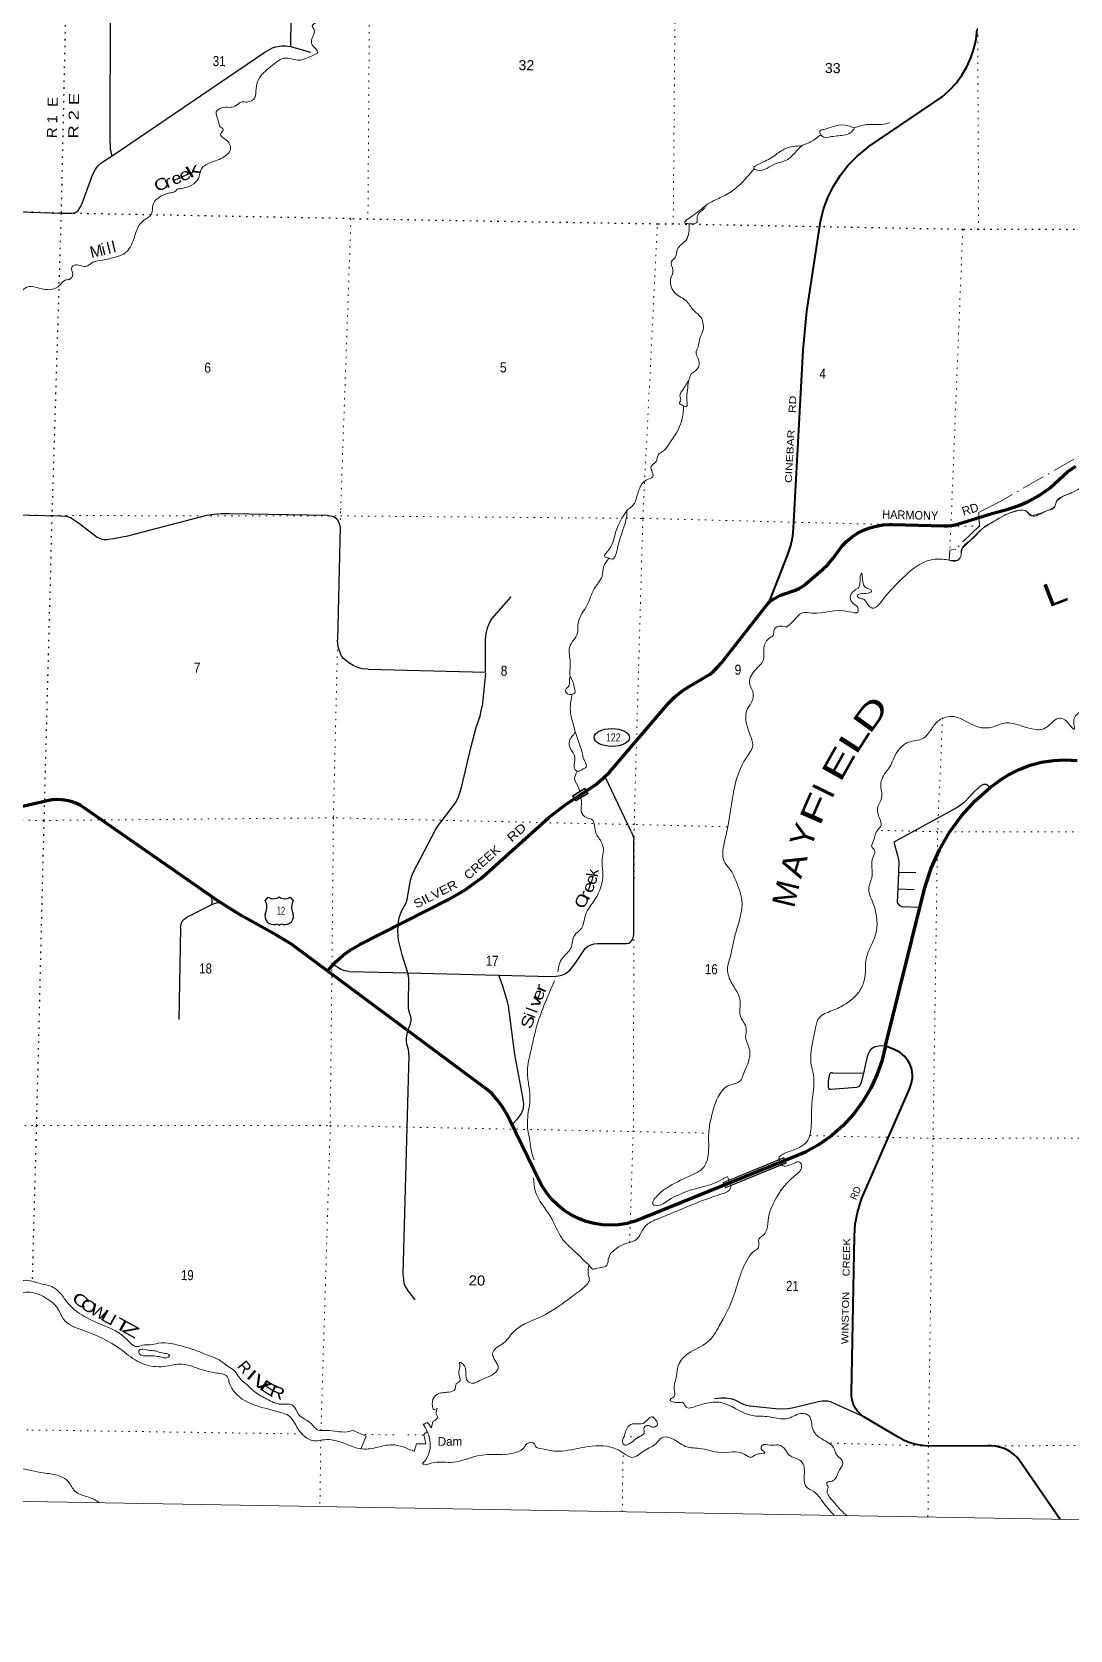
# Model space of a CAD drawing. Header units: feet. Extents: x -518066 to -250644, y -364975 to -177792.
# Drawn here: x -407794 to -389746, y -364975 to -337203 of the extents above; entities that cross this region are included whole.
import ezdxf
from ezdxf.enums import TextEntityAlignment as Align

# ---------------------------------------------------------------- set-up
doc = ezdxf.new("R2010")
doc.units = ezdxf.units.FT
doc.header["$LTSCALE"] = 80
doc.linetypes.add('DOT_DASHED', pattern=[7.7, 5, -1.2, 0.3, -1.2])
doc.linetypes.add('DOTTED', pattern=[1.5, 0.3, -1.2])
for name, color, linetype, lineweight in [('16', 7, 'Continuous', 25), ('17', 7, 'Continuous', 25), ('20', 7, 'Continuous', 70), ('23', 7, 'Continuous', 70), ('26', 7, 'Continuous', 40), ('29', 7, 'Continuous', 25), ('39', 7, 'Continuous', 13), ('4', 7, 'Continuous', 25), ('41', 7, 'Continuous', 13), ('42', 7, 'Continuous', 13), ('44', 7, 'DOT_DASHED', 13), ('57', 7, 'Continuous', 13), ('59', 7, 'Continuous', 13), ('6', 7, 'DOTTED', 25), ('7', 7, 'DOTTED', 13)]:
    doc.layers.add(name, color=color, linetype=linetype, lineweight=lineweight)
doc.layers.add('27', color=7, linetype='Continuous')

msp = doc.modelspace()

# ---------------------------------------------------------------- linework, layer by layer
at = {"layer": '16'}
for p, q in [((-403737.92, -352299.8), (-403686.61, -352241.04)), ((-403494.85, -352235.07), (-403495.13, -352235.27)), ((-403302.76, -352240.95), (-403251.37, -352299.8))]:
    msp.add_line(p, q, dxfattribs=at)
for centre, radius, start, end in [((-403930.9, -352410.43), 222.05, 332.97043, 29.75871), ((-403595.53, -352083.38), 182.07, 239.97227, 303.45418), ((-403393.75, -352083.88), 181.52, 236.33975, 300.08743), ((-403393.76, -352083.38), 182.07, 236.54582, 236.59441), ((-403058.4, -352410.43), 222.05, 150.24129, 207.02957), ((-403591.71, -352565.33), 151.42, 159.09177, 283.81923), ((-403397.59, -352565.33), 151.42, 256.18077, 20.90823)]:
    msp.add_arc(centre, radius, start, end, dxfattribs=at)
for centre, major_axis, start_param, end_param in [((-403536.37, -352764.15), (-19.56, 51.67), 4.95877769, 6.28318531), ((-403452.92, -352764.15), (19.56, 51.67), 0, 1.32637542)]:
    msp.add_ellipse(centre, major_axis=major_axis, ratio=0.929097, start_param=start_param, end_param=end_param, dxfattribs=at)
at = {"layer": '17'}
msp.add_ellipse((-397712.75, -349463.78), major_axis=(-309.24, 1), ratio=0.500121, dxfattribs=at)
at = {"layer": '20'}
for points in [[(-392953.58, -354823.72), (-392271.73, -352068.81), (-392161.65, -351734.9), (-392017.27, -351414.32), (-391840.17, -351110.59), (-391632.29, -350827.04), (-391395.91, -350566.77), (-391133.62, -350332.64), (-390938.78, -350187.51), (-390816.04, -350111.4), (-390631.84, -350018.74), (-390438.97, -349945.85), (-390239.53, -349893.52), (-390035.71, -349862.32), (-389829.75, -349852.6), (-389623.9, -349864.46)], [(-402652.48, -353523.52), (-403209.52, -353110.39), (-403283.74, -353057.64), (-403540.81, -352900.13), (-404154.87, -352558.01), (-404544.82, -352313.36), (-406885.48, -350686.49), (-406956.81, -350642.14), (-407032.38, -350605.49), (-407111.37, -350576.94), (-407192.92, -350556.8), (-407276.12, -350545.3), (-407360.06, -350542.56), (-407443.84, -350548.61), (-407526.52, -350563.38), (-407552.21, -350569.82), (-408363.69, -350755.68), (-409466.89, -351008.36), (-409682.94, -351062.15), (-409705.11, -351067.17), (-409834.14, -351088.16), (-409964.66, -351095.56), (-410312.67, -351096.74)], [(-392953.58, -354823.72), (-393019.74, -355091.01), (-393096.7, -355314.98), (-393208.69, -355559.52), (-393345.62, -355791.01), (-393505.99, -356006.91), (-393688.06, -356204.87), (-393889.82, -356382.72), (-394109.07, -356538.5), (-394343.4, -356670.51), (-394698.82, -356814.51), (-397175.54, -357817.94), (-397309.15, -357870.02), (-397447.47, -357907.85), (-397588.99, -357931.02), (-397732.15, -357939.26), (-397875.4, -357932.5), (-398017.15, -357910.8), (-398155.85, -357874.4), (-398289.99, -357823.7), (-398418.1, -357759.26), (-398538.77, -357681.78), (-398650.68, -357592.12), (-398752.6, -357491.24), (-398843.42, -357380.27), (-398922.14, -357260.4), (-398961.56, -357188.03), (-399485.01, -356113.58), (-399543.59, -355999.41), (-399617.17, -355874.95), (-399703.36, -355758.87), (-399801.2, -355652.44), (-399894.96, -355568.62), (-402652.48, -353523.52)]]:
    msp.add_lwpolyline(points, dxfattribs=at)
at = {"layer": '23'}
for points in [[(-394973.04, -347104.46), (-394950.02, -347089.53), (-394884.05, -347046.73), (-394789.52, -346998.62), (-394690.48, -346960.66), (-394649.41, -346948.29), (-394622.25, -346940.89), (-394537.52, -346911.4), (-394456.32, -346873.22), (-394379.57, -346826.76), (-394308.09, -346772.53), (-394046.99, -346542.77), (-393951.29, -346451.24), (-393865.69, -346350.21), (-393847.48, -346325.68), (-393707.67, -346133.85), (-393626.23, -346051.53), (-393536.62, -345978.17), (-393439.84, -345914.58), (-393336.95, -345861.45), (-393229.06, -345819.38), (-393117.37, -345788.81), (-393003.09, -345770.08), (-392887.48, -345763.4), (-392829.97, -345764.59), (-391940.94, -345787.59), (-391872.47, -345787.44), (-391804.38, -345780.14), (-391737.43, -345765.77), (-391700.52, -345754.62), (-391103.95, -345569.3), (-390845.28, -345499.18), (-390649.84, -345439.03), (-390461.76, -345358.79), (-390283.1, -345259.33), (-390115.81, -345141.74), (-390086.51, -345118.3), (-389790.8, -344848.2), (-389645.06, -344746.09)], [(-402652.48, -353523.52), (-402633.05, -353498.99), (-402629.9, -353495.01), (-402513.07, -353365.33), (-402383.32, -353248.57), (-402242.08, -353146.02), (-402090.89, -353058.79), (-400551.72, -352281.22), (-400262.56, -352113.04), (-399992.57, -351915.55), (-399901.13, -351838.13), (-398805.12, -350856.48), (-398508.72, -350620.63), (-398151.86, -350391.32), (-398144.98, -350387.02), (-397997.68, -350287.29), (-397861.61, -350172.71), (-397755.61, -350064.25), (-396720.25, -348860.95), (-396622.09, -348760.93), (-396514.01, -348671.72), (-396397.2, -348594.3), (-396367.91, -348577.52), (-396071.99, -348403.8), (-396004.53, -348361), (-395941.91, -348311.38), (-395884.82, -348255.49), (-395874.58, -348244.13), (-395803.74, -348164.54), (-394994.59, -347130.79), (-394973.04, -347104.46)]]:
    msp.add_lwpolyline(points, dxfattribs=at)
at = {"layer": '26'}
for points in [[(-394973.04, -347104.46), (-394965.14, -347080.79), (-394649.9, -346283.46), (-394599.95, -346126.91), (-394566.63, -345965.99), (-394551.65, -345826.72), (-394385.74, -342731.9), (-394319.32, -342056.56), (-394086.6, -340495.77), (-394032.77, -340283.55), (-393957.05, -340078.12), (-393860.27, -339881.73), (-393743.49, -339696.53), (-393608, -339524.55), (-393455.27, -339367.68), (-393286.98, -339227.63), (-393242.81, -339195.52), (-391970.25, -338327.47), (-391843.1, -338215.49), (-391728.36, -338090.83), (-391627.27, -337954.87), (-391540.95, -337809.08), (-391470.35, -337655.07), (-391416.22, -337494.52), (-391379.18, -337329.19), (-391359.62, -337160.89)], [(-389919.74, -363054.16), (-390634.1, -362010.41), (-390671.52, -361969.68), (-390723.81, -361922.47), (-390780.76, -361880.99), (-390841.73, -361845.69), (-390906.05, -361816.95), (-390973.03, -361795.09), (-391041.92, -361780.36), (-391111.98, -361772.91), (-391182.43, -361772.82), (-392209.17, -361778.61), (-392317.91, -361770.53), (-392425.21, -361751.13), (-392529.89, -361720.62), (-392630.81, -361679.34), (-392722.79, -361630.19), (-393331.38, -361269.31), (-393371.11, -361240.66), (-393407.63, -361208.01), (-393440.54, -361171.72), (-393469.47, -361132.19), (-393494.11, -361089.86), (-393514.2, -361045.18), (-393529.5, -360998.64), (-393539.85, -360950.76), (-393545.15, -360902.06), (-393545.43, -360855.46), (-393494.77, -358123.9), (-393479.32, -357920.37), (-393442.69, -357719.58), (-393385.26, -357523.72), (-393366.37, -357472.23), (-392528, -355545.6), (-392523.76, -355535.71), (-392506.46, -355487.12), (-392494.33, -355436.99), (-392487.5, -355385.86), (-392486.06, -355334.3), (-392490.02, -355282.87), (-392499.33, -355232.14), (-392513.89, -355182.66), (-392533.54, -355134.97), (-392558.08, -355089.6), (-392587.22, -355047.04), (-392620.64, -355007.76), (-392658, -354972.19), (-392698.86, -354940.71), (-392742.79, -354913.68), (-392789.31, -354891.4), (-392929.21, -354833.76), (-392953.58, -354823.72)]]:
    msp.add_lwpolyline(points, dxfattribs=at)
at = {"layer": '29'}
for p, q in [((-406401.15, -339355.78), (-403742.13, -337551.3)), ((-403296.98, -337454.92), (-402952.04, -337553.84)), ((-410111.14, -345558.29), (-407297.31, -345609.17)), ((-404356.89, -345572.82), (-402661.5, -345602.34)), ((-402437.49, -345801.38), (-402484.46, -347773.48)), ((-401946.47, -348276), (-399906.46, -348327.13)), ((-399906.95, -348346.2), (-399966.98, -348917.08)), ((-397375.29, -351097.86), (-397830.16, -350149)), ((-397330.78, -352894.19), (-397329.71, -351243.13)), ((-392725.83, -351801.53), (-392738.19, -352094.72)), ((-392725.83, -351801.53), (-392427.74, -351808.59)), ((-392738.19, -352094.72), (-392456.38, -352103.62)), ((-405213.28, -352777.19), (-405242.59, -354362)), ((-402284.98, -353528.86), (-401259.97, -353554.29)), ((-401239.86, -354980.01), (-401344.08, -358782.53)), ((-393876.76, -355290.01), (-393330.12, -355299.56))]:
    msp.add_line(p, q, dxfattribs=at)
for points in [[(-403281.74, -335975.58), (-403296.98, -337454.92)], [(-406401.15, -339355.78), (-406426.04, -339247.65), (-406433.49, -339031.5), (-406426.04, -336840.18)], [(-403742.13, -337551.3), (-403654.29, -337499.8), (-403613.31, -337479.31), (-403559.29, -337462.54), (-403516.45, -337453.22), (-403451.25, -337445.77), (-403387.92, -337443.9), (-403346.94, -337447.63), (-403296.98, -337454.92)], [(-407104.56, -340352.79), (-407029.58, -340339.58), (-406988.6, -340306.04), (-406932.72, -340212.87), (-406735.27, -339676.22), (-406686.83, -339586.78), (-406645.85, -339534.6), (-406597.42, -339482.43), (-406545.27, -339448.89), (-406401.15, -339355.78)], [(-410154.42, -340256.58), (-407287.16, -340352.54), (-407104.56, -340352.79)], [(-407297.31, -345609.17), (-407202.34, -345619.39), (-407161.36, -345626.84), (-407123.18, -345640.82), (-406985.33, -345733.99), (-406657.49, -345979.96), (-406628.61, -345995.8), (-406587.63, -346012.57), (-406539.19, -346021.88), (-406493.56, -346020.96), (-406348.26, -346002.32), (-406128.46, -345957.6), (-404753.73, -345599.83), (-404624.25, -345580.26), (-404500.39, -345570.01), (-404356.89, -345572.82)], [(-402661.5, -345602.34), (-402596.62, -345610.98), (-402553.77, -345622.16), (-402505.34, -345651.98), (-402473.67, -345694.84), (-402453.18, -345745.15), (-402437.49, -345801.38)], [(-399906.46, -348327.13), (-399909.54, -347760.43), (-399898.36, -347656.08), (-399872.28, -347555.45), (-399835.02, -347458.56), (-399797.77, -347402.65), (-399462.47, -347018.79)], [(-401946.47, -348276), (-402049.89, -348269.15), (-402134.65, -348245.85), (-402208.22, -348213.25), (-402283.67, -348163.86), (-402372.15, -348097.71), (-402405.68, -348058.58), (-402425.24, -348022.24), (-402466.22, -347906.71), (-402476.47, -347849.88), (-402484.46, -347773.48)], [(-401425.84, -352713.41), (-401422.11, -352666.84), (-401407.21, -352599.76), (-401366.23, -352482.34), (-401288.92, -352337.95), (-401269.37, -352281.09), (-401209.76, -351945.68), (-401186.47, -351868.36), (-401165.05, -351811.51), (-400777.59, -351066.14), (-400731.01, -350993.48), (-400636.02, -350879.8), (-400419.93, -350581.65), (-400380.81, -350497.81), (-400323.07, -350335.68), (-400159.14, -349620.13), (-400069.73, -349292.17), (-400002.67, -349090.92), (-399981.24, -349002.41), (-399966.98, -348917.08)], [(-391136.3, -350333.63), (-391185.71, -350293.54), (-391205.27, -350281.43), (-391225.76, -350279.56), (-391249.98, -350281.43), (-391274.19, -350290.74), (-391305.86, -350309.38), (-391342.18, -350341.98), (-391405.52, -350401.61), (-391584.34, -350591.68), (-391631.85, -350629.88), (-391707.29, -350681.12), (-392807.32, -351283.67), (-392742.99, -351512.2), (-392724.36, -351620.28), (-392725.83, -351801.53), (-392428.19, -351810.35)], [(-397375.29, -351097.86), (-397346.84, -351166.54), (-397337.53, -351201.94), (-397329.71, -351243.13)], [(-392738.19, -352094.72), (-392749.52, -352323.72), (-392740.21, -352349.81), (-392719.72, -352374.04), (-392693.64, -352388.94), (-392667.56, -352398.26), (-392365.79, -352411.3), (-392365.79, -352411.3)], [(-405213.28, -352777.19), (-405201.69, -352708.97), (-405179.33, -352658.66), (-405145.8, -352621.39), (-405099.24, -352584.12), (-404665.21, -352367.97)], [(-404665.21, -352367.97), (-404658.22, -352318.12), (-404657.76, -352293.43), (-404663.81, -352262.22), (-404674.53, -352224.49)], [(-404665.21, -352367.97), (-404619.1, -352347.93), (-404600.48, -352342.34), (-404586.98, -352338.15), (-404516.19, -352328.84)], [(-401259.97, -353554.29), (-401357.85, -353239.85), (-401423.05, -352988.29), (-401428.63, -352915.61), (-401430.5, -352837.35), (-401425.84, -352713.41)], [(-398764.78, -353616.19), (-398685.23, -353614.11), (-398640.53, -353606.65), (-398579.05, -353591.75), (-398528.76, -353571.25), (-398480.33, -353543.3), (-398437.48, -353504.17), (-398349.93, -353394.23), (-398172.97, -353129.62), (-398135.71, -353097.95), (-398079.83, -353069.99), (-398016.5, -353049.5), (-397960.61, -353042.04), (-397873.06, -353042.04), (-397455.8, -353045.77), (-397416.68, -353036.45), (-397392.47, -353021.55), (-397368.25, -352999.19), (-397349.62, -352965.64), (-397330.78, -352894.19)], [(-402284.98, -353528.86), (-402354.45, -353521.23), (-402391.7, -353510.05), (-402419.64, -353497), (-402550.04, -353413.15)], [(-401256.78, -354555.87), (-401214.42, -354441.77), (-401200.45, -354381.2), (-401198.59, -354351.39), (-401206.97, -354318.78), (-401244.22, -354206.97), (-401247.02, -354163.18), (-401247.95, -354083.99), (-401241.43, -353658.19), (-401247.95, -353610.68), (-401259.97, -353554.29)], [(-401259.97, -353554.29), (-399675.19, -353593.6), (-398764.78, -353616.19)], [(-399447.59, -356187.47), (-399344.66, -356083.12), (-399294.37, -356017.9), (-399273.87, -355967.59), (-399249.66, -355906.1), (-399244.07, -355829.7), (-399258.97, -355714.17), (-399396.82, -354972.53), (-399506.73, -354126.54), (-399523.49, -354059.47), (-399604.53, -353782.75), (-399675.19, -353593.6)], [(-401239.86, -354980.01), (-401242.37, -354937.44), (-401247.96, -354894.58), (-401275.9, -354795.82), (-401279.63, -354745.51), (-401279.63, -354687.74), (-401268.45, -354611.34), (-401256.78, -354555.87)], [(-393330.12, -355299.56), (-393302.77, -355165.4), (-393269.24, -355008.87), (-393246.88, -354945.52), (-393218.94, -354900.8), (-393187.27, -354863.53), (-393155.61, -354843.03), (-393122.08, -354833.71), (-393071.78, -354822.53), (-393002.86, -354818.81), (-392953.58, -354823.72)], [(-393876.76, -355290.01), (-393896.99, -355293.97), (-393915.62, -355301.43), (-393926.8, -355314.47), (-393934.25, -355338.7), (-393947.29, -355396.46), (-393952.88, -355439.32), (-393952.88, -355538.08), (-393951.01, -355552.99), (-393937.98, -355567.89), (-393928.66, -355573.48), (-393904.45, -355573.48), (-393451.79, -355538.08), (-393421.98, -355528.76), (-393403.36, -355511.99), (-393379.14, -355469.13), (-393330.12, -355299.56)], [(-401344.08, -358782.53), (-401337.05, -358877.26), (-401325.87, -358948.07), (-401303.52, -359007.7), (-401255.08, -359085.97), (-401135.86, -359238.77)], [(-393331.38, -361269.31), (-393908.22, -361010.9), (-393955.73, -360998.79), (-394012.54, -360995.99), (-394058.18, -360996.92), (-394120.58, -361007.17), (-394578.83, -361118.98), (-394652.41, -361131.09), (-394720.4, -361133.89), (-394865.7, -361130.16), (-395312.77, -361085.44), (-395372.37, -361072.39), (-395431.98, -361048.17), (-395554.93, -360988.54), (-395583.8, -360974.56), (-395621.05, -360965.25), (-395730.03, -360947.55), (-395819.44, -360943.82), (-395927.49, -360955)]]:
    msp.add_lwpolyline(points, dxfattribs=at)
msp.add_arc((-401746.39, -348629.8), 1802.45, 343.39007, 350.82896, dxfattribs=at)
at = {"layer": '39'}
for points in [[(-400769.95, -361203.1), (-400750.05, -361123.01), (-400813.48, -361146.33)], [(-400904.47, -361386.64), (-400845.06, -361459.67), (-400825.79, -361351.3)]]:
    msp.add_lwpolyline(points, dxfattribs=at)
for points in [[(-394239.92, -333317.52), (-394400.15, -333466.59), (-394551.8, -333565.48), (-394708.64, -333589.92), (-394835.64, -333638.81), (-394987.53, -333578.85), (-395059.34, -333537.86), (-395393.56, -333628.74), (-395614.54, -333825.41), (-395676.4, -333973.54), (-395731.37, -334043.32), (-395868.19, -334072), (-396020.12, -334197.03), (-396160.01, -334322.2), (-396359.43, -334384.38), (-396514.66, -334445.03), (-396654.82, -334594.32), (-396820.11, -334656.87), (-397081.54, -334700.28), (-397296.84, -334746.21), (-397399.26, -334932.1), (-397472.63, -335031.85), (-397648.39, -335132.49), (-397733.48, -335203.96), (-397941.77, -335161.48), (-398184.36, -335134.72), (-398297.16, -335169.69), (-398463.5, -335145.76), (-398621.07, -335236.55), (-398832.15, -335264.42), (-398939.24, -335327.61), (-398984.95, -335467.87), (-399131.63, -335480.35), (-399170.81, -335393.46), (-399275.33, -335406.4), (-399389.91, -335421.25), (-399461.41, -335533.08), (-399556.83, -335630.57), (-399634.64, -335587.5), (-399700.54, -335556.62), (-399783.41, -335608), (-399870.16, -335647.28), (-399919.67, -335767.39), (-400081.97, -335741.5), (-400366.3, -335859.06), (-400484.79, -335863.81), (-400601.22, -335864.56), (-400705.94, -335895.59), (-400751.62, -335850.86), (-400844.12, -335865.94), (-400942.93, -335907.1), (-401135.83, -335925.11), (-401264.55, -335947.84), (-401244.04, -336088.82), (-401304.83, -336140.45), (-401436.87, -336100.81), (-401548.44, -336025.2), (-401792.3, -336113.04), (-402088.05, -336174.17), (-402234.55, -336351.55), (-402296.5, -336507.72), (-402315.81, -336620.11), (-402384.45, -336655.56), (-402479.41, -336710.84), (-402581.3, -336848.48), (-402578.85, -336989.26), (-402669.28, -336998.33), (-402814.17, -337030.95), (-402919.29, -337098.17), (-402885.91, -337164.89), (-402929.82, -337323.27), (-402920.9, -337423.91), (-402826.01, -337555.64), (-402933.12, -337620.84), (-403184.83, -337692.5), (-403389.17, -337656.1), (-403609.32, -337778.38), (-403836.57, -337997.11), (-403896.91, -338189.49), (-403920.73, -338346.08), (-404056.05, -338421.02), (-404160.46, -338423.91), (-404259.59, -338493.21), (-404490.74, -338520.87), (-404589.88, -338592.18), (-404547.65, -338765.57), (-404520.51, -338852.33), (-404468.82, -338897.13), (-404509.74, -338967.06), (-404406.71, -339088.83), (-404348.42, -339262.39), (-404421.67, -339352.09), (-404669.84, -339466.02), (-404847.77, -339582.73), (-404899.78, -339747.05), (-405188.77, -339922.88), (-405270.98, -339932.21)], [(-393494.61, -338871.45), (-393662.67, -338821.37), (-393859.65, -338845.37), (-394024.81, -338895.86), (-394095.39, -338925.26), (-394062.18, -339008.06), (-393893.72, -339021.95), (-393654.5, -338990.37), (-393547.57, -338941.26), (-393494.61, -338871.45)], [(-392880.54, -338781.21), (-393022.19, -338808.21), (-393283.2, -338813.42), (-393494.61, -338871.45)], [(-394088.9, -338993.6), (-394256.04, -339112.53), (-394344.8, -339151.78), (-394411.34, -339179.21)], [(-394411.34, -339179.21), (-394690.93, -339230.47), (-394878.9, -339347.07), (-395125.35, -339487.16), (-395244.74, -339574.34), (-395184.87, -339605.15), (-394870.47, -339491.94), (-394677.1, -339431.7), (-394521, -339292.64), (-394411.34, -339179.21)], [(-395242.39, -339586.69), (-395507, -339873.12), (-395717.48, -340027.68), (-395937.45, -340133.88), (-396074.8, -340210.81)], [(-405270.98, -339932.21), (-405309.82, -339977.87), (-405392.36, -339999.09), (-405527.37, -340045.88), (-405687.6, -340194.95), (-405713.58, -340365.59), (-405867.52, -340490.6), (-406035.91, -340832.63), (-406199.04, -341062.1), (-406332.07, -341110.93), (-406571.58, -341168.65), (-406734.57, -341205.09), (-406861.84, -341278.11), (-407058.29, -341253.86), (-407102.87, -341291.58), (-407084.16, -341414.44), (-407147.36, -341502.23), (-407217.78, -341517.56), (-407317.18, -341610.99), (-407522.7, -341681.14), (-407881.52, -341637.03), (-407995.23, -341754.44), (-408085.13, -341896.23), (-408209.1, -341852.66), (-408397, -341963.22), (-408646.23, -342173.67), (-408723.04, -342402.07), (-408663.61, -342654.06), (-408615.53, -342843.6), (-408607.37, -343012.6), (-408721.32, -343152.12), (-408861.22, -343277.29), (-409044.06, -343474.37), (-409079.34, -343578.55)], [(-396074.82, -340212.82), (-396279.37, -340375.48), (-396443.61, -340524.51), (-396345.38, -340535.63), (-396234.74, -340514.72), (-396227.58, -340412.24), (-396168.4, -340324.41), (-396101.49, -340264.81), (-396074.8, -340210.81)], [(-396367.86, -340538.45), (-396420.78, -340818.34), (-396571.1, -340979.59), (-396610.8, -341119.91), (-396675.83, -341191.6), (-396651.37, -341338.65), (-396689.34, -341505.14), (-396613.66, -341739.22), (-396420.47, -341876.04), (-396301.69, -342026.13), (-396166.69, -342160.31), (-396133.37, -342414.03), (-396189.06, -342548.15), (-396212.61, -342680.61), (-396247.8, -342776.75), (-396216.66, -342865.56), (-396198.11, -343002.5), (-396259.35, -343094.33), (-396332.18, -343145.82), (-396367.28, -343233.92), (-396379.66, -343263.95)], [(-391846.37, -346383.07), (-391711.23, -346389.16), (-391646.2, -346317.48), (-391620.55, -346177), (-391454.21, -346019.95), (-391275.56, -345838.9), (-391055.23, -345700.54), (-390891.61, -345607.8), (-390617.58, -345514.26), (-390513.34, -345527.45), (-390409.89, -345611.02), (-390170.16, -345533.19), (-390028.97, -345472.39), (-389973.44, -345352.34), (-389854.05, -345265.16), (-389684.65, -345194.61), (-389121.87, -344766.38), (-388939.6, -344621.57), (-388688.39, -344413.16), (-388517.96, -344250.12), (-388484.44, -344123.8), (-388267.95, -343969.31), (-388156.33, -343859.92), (-388117.44, -343791.98), (-387806.81, -343656.6), (-387535.04, -343585.15), (-387551.29, -343422.1), (-387674.82, -343338.31), (-387721.2, -343176.94), (-387815.76, -343015.05), (-387896.67, -342867.68)], [(-396379.66, -343263.95), (-396500.2, -343453.67), (-396529.05, -343521.72), (-396518.06, -343616.35), (-396538.47, -343646.29), (-396480.8, -343695.18), (-396414.76, -343713.99), (-396407.56, -343607.5), (-396397.55, -343428.64), (-396379.66, -343263.95)], [(-378660.59, -344036.4), (-378984.24, -343794.58), (-379346.83, -343547.34), (-379722.93, -343432.66), (-379862.67, -343362.77), (-380404.26, -343328.74), (-380819.23, -343280), (-381072.5, -343311.44), (-381261.03, -343478.3), (-381424.58, -343565), (-381586.44, -343498.9), (-381739.56, -343549.52), (-381914.22, -343732.62), (-382099.49, -343967.88), (-382238.87, -344046.8), (-382264.72, -344024.41), (-382275.91, -343947.87), (-382308.18, -343961.6), (-382498.97, -344150.56), (-382675.3, -344303.48), (-382748.18, -344358.99), (-382680.03, -344367.77), (-382581.23, -344328.63), (-382658.97, -344460.5), (-382894.63, -344713.31), (-383019.09, -344894.95), (-383099.35, -345073.04), (-383231.64, -345236.49), (-383365.2, -345514.55), (-383394.86, -345654.98), (-383373.69, -345918.63), (-383375.99, -346125.72), (-383469.99, -346275.51), (-383512.79, -346514.33), (-383542.91, -346877.97), (-383590.15, -347154.95), (-383553.91, -347326.26), (-383623.76, -347470.28), (-383637.45, -347799.91), (-383756.51, -348037.9), (-383837.98, -348143.59), (-383856.65, -348378.66), (-384033.33, -348563.74), (-384266.76, -348796.48), (-384519.87, -348994.81), (-384601.34, -349100.5), (-384759.63, -349074.65), (-385066.93, -348910.45), (-385410.31, -348922.81), (-385690.32, -348831.3), (-385866.14, -348576.03), (-385896.69, -348434.94), (-385882.24, -348217.92), (-385990.75, -348047.84), (-386176.94, -348003.59), (-386395.33, -348148.01), (-386630.52, -348358.6), (-386952.98, -348656.73), (-387842.49, -349224.18), (-387997.71, -349282.82), (-388848.36, -349062.45), (-389015.6, -348937.98), (-389374.97, -348944.13), (-389615.02, -349050.11), (-389672.15, -349133.94), (-389679.22, -349228.38), (-389674.25, -349322.94), (-389725.94, -349278.14), (-389813.14, -349176.65), (-389916.97, -349127.27), (-390094.84, -349237.94), (-390200.03, -349311.2), (-390440.88, -349308.59), (-390917.62, -349218.96), (-391096.99, -349283.37), (-391287.79, -349293.36), (-391467.76, -349231.08), (-391767.41, -349101.15), (-392027.08, -349166.7), (-392155.22, -349318.13), (-392303.57, -349481.41), (-392559.22, -349547), (-392715.13, -349667.97), (-392811.2, -349823.77), (-392862.71, -349943.86), (-393020.05, -350193.51), (-393033.49, -350320.04), (-393023.7, -350523.24), (-393085.5, -350665.34), (-393053.72, -350876.82), (-393028.83, -350985.68), (-393106.31, -351093.42), (-393166.5, -351271.73), (-393195.49, -351351.85), (-393140.23, -351436.9), (-393169.42, -351535.12), (-393189.58, -351723.91)], [(-396464.05, -343709.39), (-396493.62, -343946.39), (-396727.27, -344380.2), (-396828.91, -344495.73), (-396901.73, -344545.21), (-396943.23, -344667.42), (-397028.48, -344752.96), (-397019.25, -344825.45), (-396998.36, -344932.25), (-397117.44, -344991.28), (-397204.77, -345082.83), (-397277.18, -345277.09), (-397339.02, -345423.21), (-397379.61, -345462.99), (-397452.47, -345516.49)], [(-397452.47, -345516.49), (-397643.23, -345884.41), (-397767.2, -346202.79), (-397834.77, -346322.7), (-397764.77, -346345.58), (-397698.74, -346364.39), (-397656.01, -346312.58), (-397605.9, -346138.18), (-397503.91, -345811.52), (-397453.47, -345606.97), (-397452.47, -345516.49)], [(-397766.04, -346350.76), (-397854.75, -346495.42), (-397882.67, -346660), (-398019.62, -346881.72), (-398139.09, -347155.9), (-398297.13, -347469.89), (-398311.14, -347646.69), (-398446.42, -347898.58), (-398435.27, -348160.11), (-398441.44, -348355.09), (-398438.03, -348409.42)], [(-394676.8, -347545.37), (-394575.51, -347462.02), (-394395.03, -347297.08), (-394230.49, -347302.88), (-393577.84, -347277.79), (-393435.34, -347279.34), (-393434.56, -347208.97), (-393523.98, -347127.57), (-393569.12, -347034.58), (-393495.46, -346908.7), (-393416.52, -346849.23), (-393397.47, -346760.96), (-393383.96, -346628.39), (-393375.73, -346610.38), (-393349.26, -346757.46), (-393314.11, -346846.32), (-393250.27, -346881.2), (-393190.41, -346914.02), (-393257.09, -346953.51), (-393373.63, -346964.31), (-393440.27, -346999.78), (-393408.62, -347042.35), (-393332.56, -347061.28), (-393263.31, -347152.52), (-393183.7, -347213.7), (-393003.49, -347072.89), (-392658.05, -346694.58), (-392245.31, -346401.46), (-391965.88, -346364.28), (-391845.78, -346383.21)], [(-395683.3, -357153.42), (-395702.17, -357101.73), (-395724.27, -357103.51), (-395778.66, -357133.13), (-396210.14, -357293.28), (-396744.55, -357516.72), (-396958.21, -357596.84), (-396988.19, -357584.45), (-396918.14, -357422.33), (-396752.04, -357287.4), (-396360.38, -357084.54), (-396117.83, -356934.35), (-396039.29, -356730.1), (-396026.82, -356330.08), (-395988, -356087.19), (-395791.88, -355598.68), (-395694.63, -355517.29), (-395487.01, -355439.11), (-395421.31, -355307.11), (-395334.61, -355090.88), (-395314.49, -354906.1), (-395386.07, -354664.03), (-395377.02, -354571.63), (-395389.89, -354464.91), (-395474.52, -354313.18), (-395479.98, -354081.88), (-395510.51, -353938.78), (-395628.66, -353732.39), (-395700.24, -353490.32), (-395649.46, -353255.6), (-395583.99, -352962.73), (-395453.88, -352272.42), (-395578.25, -351903.09), (-395649.01, -351767.6), (-395747.96, -351639.84), (-395730.83, -351181.56), (-395574.61, -350308.55), (-395378.54, -349824.06), (-395263.69, -349604.12), (-395317.59, -349396.42), (-395350.88, -348959.71), (-395271.14, -348827.86), (-395255.68, -348701.34), (-395317.83, -348513.66), (-395208.85, -348279.58), (-395068.15, -348082.04), (-395071.3, -348003.58), (-395037.02, -347808.9), (-394967.91, -347731.23), (-394905.25, -347691.69), (-394894.23, -347603.34), (-394815.15, -347531.81), (-394676.8, -347545.37)], [(-398436, -348407.43), (-398384.93, -348508.53), (-398359.98, -348611.35), (-398356.84, -348689.81), (-398411.32, -348715.36), (-398491.47, -348702.42), (-398514.9, -348643.85), (-398453.76, -348560.06), (-398450.61, -348457.54), (-398438.03, -348409.42)], [(-398402.56, -348715.19), (-398433.62, -348916.2), (-398421.51, -349091.27), (-398386.81, -349220.34), (-398348.34, -349371.57)], [(-398346.34, -349371.59), (-398276.36, -349577.45), (-398222.08, -349750.97), (-398187.29, -349872), (-398158.39, -349980.9), (-398208.9, -350010.51), (-398301.67, -350049.72), (-398351.56, -350023.04), (-398353.5, -349836.01), (-398406.15, -349696.69), (-398455.1, -349585.57), (-398421.67, -349467.29), (-398374.86, -349409.48), (-398348.34, -349371.57)], [(-398313.73, -350051.6), (-398359.34, -350181.81), (-398286.86, -350343.46), (-398271.38, -350417.12)], [(-398254.1, -350499.3), (-398237.29, -350579.27), (-398237.36, -350766.27), (-398150.03, -350855.7), (-398066.04, -350884.76), (-398011.07, -350995.95), (-397982.55, -351139.03), (-397925.33, -351228.13), (-397857.27, -351425.92), (-397878.99, -351574.49), (-397867.75, -351827.98), (-398005.21, -352276.91), (-398170.84, -352550.59), (-398260, -352807.01), (-398357.34, -352896.44), (-398426.14, -353126.94), (-398572.57, -353298.28), (-398653.81, -353533.71)], [(-393189.58, -351723.91), (-393193.6, -351904.84), (-393245.73, -352081.23), (-393172.28, -352335.39), (-393110.75, -352579.37), (-393109.35, -352814.65), (-393188.18, -353045.04), (-393291.54, -353315.38), (-393306.42, -353570.59), (-393367.21, -353803.19), (-393649.47, -354095.71), (-393881.58, -354209.82), (-394111.86, -354340.04), (-394171.96, -354510.31), (-394251.3, -354967.91), (-394251.02, -355122.75), (-394207.13, -355328.33), (-394234.81, -355832.74), (-394245, -356208.66), (-394324.39, -356489.31), (-394449.94, -356588.49), (-394673.71, -356674.54), (-394757.67, -356716.63), (-394807.33, -356777.65), (-394801.26, -356797.41)], [(-398707.84, -353690.13), (-399040.28, -354566.05), (-399120.43, -354915.07), (-399180.38, -355252.23), (-399158.99, -355495.78), (-399135.49, -355729.29), (-399175.32, -356062.65), (-399169.9, -356297.98), (-399135.72, -356473.29), (-399110.52, -356649.03), (-399064.59, -356801.64)], [(-394801.26, -356797.41), (-394740.5, -356905.06), (-394639.42, -356901.4), (-394525.14, -356853.1), (-394446.75, -356843.9), (-394413.39, -356912.63), (-394541.82, -357090.2), (-394914.58, -357578.8), (-394989.36, -357805.22), (-395019.8, -358016.02), (-395109.47, -358137.71), (-395147.96, -358169.46), (-395163.77, -358328.15), (-395234.69, -358387.7), (-395322.04, -358481.26), (-395613.27, -359220.1), (-395843.3, -359690.14), (-396045.1, -359967.46), (-396382.53, -360166.89), (-396555.45, -360374.14), (-396598.31, -360618.99), (-396630.14, -360773.48), (-396629.72, -360916.25), (-396700.59, -360971.79), (-396556.64, -361023.62), (-396474.35, -361024.51), (-396417.01, -361103.56), (-396294.54, -361100.86), (-396127.35, -361048.39), (-395847.99, -361017.23), (-395270.45, -361248.71), (-395015.71, -361265.55), (-394642.68, -361295.74), (-394400.85, -361209.89), (-394286.87, -361249.33), (-394219.24, -361485.33), (-394152.14, -361588.61), (-393946.86, -361721.55), (-393839.75, -361837.33), (-393814.5, -361914.01), (-393745.06, -361987.15), (-393695.89, -362078.17), (-393749.25, -362184.17), (-393829.36, -362348.19), (-393906.14, -362393.6), (-393974.62, -362414.98), (-393972.93, -362443.15), (-393949.38, -362491.66), (-393966.02, -362543.76), (-393897.49, -362699.34), (-393810.31, -362802.84), (-393730.99, -362890.17), (-393622.82, -362990.88)], [(-399072.72, -357120.29), (-399045, -357342.95), (-398771.08, -357802.38), (-398584.34, -358158.31), (-398431.67, -358328.88), (-398274.69, -358473.35), (-398179.4, -358568.89), (-398107.88, -358630.18)], [(-400813.48, -361146.33), (-400832.01, -361007.38), (-400754.36, -360883.55), (-400545.11, -360839.57), (-400438.18, -360790.46), (-400417.06, -360696.18), (-400354.33, -360650.62), (-400365.3, -360553.98), (-400359.84, -360423.33), (-400355.13, -360361.05), (-400358.77, -360326.83), (-400308.79, -360345.47), (-400252.53, -360521.02), (-400219.74, -360642.02), (-400129.92, -360687.24), (-400021.05, -360644.18), (-399752.61, -360512.37), (-399689.37, -360420.56), (-399736.22, -360301.41), (-399785.01, -360176.21), (-399735.8, -360082.23), (-399614.48, -360003.12), (-399425.52, -359798.05), (-398864.08, -359490.46), (-398421.17, -359191.63), (-398164, -358989.32), (-398106.91, -358909.51), (-398121.62, -358788.7), (-398118.39, -358678.14), (-398109.91, -358638.01), (-398060.34, -358692.84), (-397990.12, -358695.62), (-397786.47, -358613.37), (-397773.46, -358527.05), (-397632.9, -358341.57), (-397485.49, -358262.73), (-397273.79, -358178.56), (-397185.93, -358038.76), (-397110.53, -357937.03), (-396904.56, -357826.66), (-396370.17, -357605.23), (-395801.79, -357396.24), (-395648.14, -357297.37), (-395643.88, -357275.3), (-395683.3, -357153.42)], [(-401148.73, -361872.62), (-401534.84, -361755.82), (-401778.19, -361797.42), (-402053.53, -361828.61), (-402497.58, -361687.06), (-402740.28, -361670.35), (-402866.93, -361687.07), (-403056.75, -361608.6), (-403252.48, -361339.04), (-403309.88, -361266.02), (-403427.65, -361206.43), (-403921.9, -361066.34), (-404091.66, -360988.09), (-404363.19, -360675.48), (-404400.14, -360568.5), (-404612.22, -360505.88), (-405264.91, -360354.01), (-405462.03, -360390.08), (-405809.03, -360366.2), (-405962.88, -360302.2), (-406255.62, -360091.91), (-406908.38, -359765.1), (-407245.48, -359572.43), (-407330, -359410.64), (-407520.62, -359223.58), (-407824.43, -359105.66), (-408152.25, -359162.43), (-408460.95, -359305.87), (-408843.72, -359611.38), (-408998.83, -359840.94), (-409282.69, -359916.29), (-409953.81, -359977.37), (-410506.86, -359942.1)], [(-410500.45, -359604.68), (-410495.65, -359606.84), (-410486.05, -359611.09), (-410209.4, -359674.98), (-409598.98, -359657.48), (-408705.24, -359250.94), (-408571.81, -359165.92), (-408530.84, -359091.97), (-408454.29, -359066.66), (-408272.47, -358962.06), (-408012.89, -358904.55), (-407872.3, -358898.03), (-407668.12, -358948.51), (-407424.02, -359019.52), (-407280.89, -359145.75), (-407148.31, -359318.11), (-406999.23, -359450.43), (-406705.98, -359614.48), (-406141.37, -359926.25), (-405974.12, -360048.71), (-405837.28, -360018.03), (-405740.94, -360019.07), (-405598.13, -359992.47), (-405145.16, -360053.69), (-404965.08, -360105.91), (-404759.27, -360190.59), (-404565.39, -360265.08), (-404382.14, -360393.76), (-404268.63, -360475.42), (-404179.68, -360599.05), (-404054.2, -360712.93), (-403919.36, -360837.14), (-403709.96, -360960.06), (-403464.07, -361051.2), (-403255.56, -361073.57), (-403164.82, -361217.33), (-402933.92, -361392.76), (-402832.67, -361494.4), (-402668.21, -361506.24), (-402315.19, -361530.18), (-402210.53, -361505.18)], [(-405651.76, -360122.59), (-405523.71, -360160.18), (-405439.6, -360177.17), (-405401.73, -360201.72), (-405428.18, -360233.6), (-405530.58, -360236.51), (-405757.09, -360207.91), (-405927.29, -360169.87), (-405936.79, -360121.51), (-405776.07, -360109.18), (-405699.51, -360119.66), (-405651.76, -360122.59)], [(-400825.79, -361351.3), (-400779.32, -361323.65), (-400746.85, -361291.83), (-400752.29, -361239.49), (-400769.95, -361203.1)], [(-397486, -361564.5), (-397381.81, -361400.74), (-397263.26, -361389.96), (-397142.61, -361371.16), (-397021.03, -361267.92), (-396945.38, -361325.04), (-396924.31, -361415.76), (-396986.91, -361449.26), (-397058.92, -361426.36), (-397123.16, -361427.68), (-397149.59, -361457.55), (-397152.67, -361554.04), (-397223.54, -361609.57), (-397336.81, -361686.77), (-397435.89, -361752.05), (-397484.17, -361761.58), (-397527.72, -361706.81), (-397512.96, -361642.63), (-397486, -361564.5)], [(-400904.47, -361386.64), (-400924.36, -361370.34), (-400954.64, -361386.09), (-400990.93, -361399.78)], [(-400990.93, -361399.78), (-400969.23, -361434.2), (-400940.74, -361485.32), (-400922.06, -361525.19)], [(-393844.71, -362987.23), (-394056.42, -362731.8), (-394195.18, -362573.45), (-394334.67, -362481.45), (-394367.25, -362342.35), (-394376.84, -362121.05), (-394445.99, -362021.77), (-394619.76, -361943.48), (-394692.95, -361846.16), (-394812.41, -361758.4), (-394961.03, -361764.83), (-395099.56, -361767.35), (-395114.3, -361829.53), (-395050.76, -361892.55), (-395121.19, -361907.87), (-395205.69, -361925.05), (-395290.52, -361972.39), (-395400.39, -361924.95), (-395562.48, -361878.95), (-395779.42, -361892.69), (-396148, -361824.34), (-396432.58, -361783.04), (-396677.91, -361641.64), (-396844.43, -361633.8), (-396939.88, -361733.3), (-397036.93, -361796.59), (-397152.05, -361859.69), (-397364.08, -361974.02), (-397507.81, -361902.08), (-397737.46, -361795.02), (-398249.46, -361807.56), (-398679.69, -361867.24), (-398964.18, -361817.9), (-399036.12, -361788.97), (-399055.65, -361740.5), (-399190.13, -361739.04), (-399251.25, -361820.82), (-399348.24, -361878.08), (-400049.55, -361946.88), (-400462.29, -362059.03), (-400853.91, -362076.9), (-400982.59, -362095.61), (-401002.53, -362083.33)], [(-410546.15, -362157.28), (-410447.8, -362165.82), (-410297.67, -362203.64), (-410116.28, -362318.21), (-409841.62, -362349.35), (-409521.96, -362304.56), (-409197.94, -362227.64), (-408267.19, -362105.03), (-408026.86, -362153.88), (-407592.29, -362245.07), (-407349.86, -362285.9), (-407160.41, -362398.55), (-407047.79, -362560.64), (-406840.09, -362655.39), (-406718.17, -362702.97), (-406620.91, -362764.39)]]:
    msp.add_spline(points, degree=3, dxfattribs=at)
at = {"layer": '4', "lineweight": 13}
msp.add_lwpolyline([(-501256.99, -177792.42), (-469933.03, -178460.37), (-438608.17, -179085.23), (-407282.48, -179667), (-375956.02, -180205.68), (-344628.85, -180701.28), (-313301.03, -181153.78), (-281972.61, -181563.19), (-250643.67, -181929.5), (-252658.03, -364975.08), (-284238.76, -364605.82), (-315818.95, -364193.12), (-347398.54, -363736.98), (-378977.49, -363237.41), (-410555.71, -362694.39), (-442133.14, -362107.95), (-473709.75, -361478.07), (-505285.47, -360804.75)], close=True, dxfattribs=at)
msp.add_lwpolyline([(-501256.99, -177792.42), (-469933.03, -178460.37), (-438608.17, -179085.23), (-407282.48, -179667), (-375956.02, -180205.68), (-344628.85, -180701.28), (-313301.03, -181153.78), (-281972.61, -181563.19), (-250643.67, -181929.5), (-252658.03, -364975.08), (-284238.76, -364605.82), (-315818.95, -364193.12), (-347398.54, -363736.98), (-378977.49, -363237.41), (-410555.71, -362694.39), (-442133.14, -362107.95), (-473709.75, -361478.07), (-505285.47, -360804.75)], close=True, dxfattribs=at)
at = {"layer": '42'}
for points in [[(-402210.53, -361505.18), (-401980.83, -361608.21), (-402078.69, -361829.12)], [(-400946.5, -361738.08), (-400982.88, -361578.83), (-400922.06, -361525.19)], [(-401148.73, -361872.62), (-401109.08, -361736.31), (-400946.5, -361738.08)]]:
    msp.add_lwpolyline(points, dxfattribs=at)
msp.add_arc((-401352.34, -361748.02), 484.56, 316.21281, 27.37898, dxfattribs=at)
at = {"layer": '44'}
for points in [[(-380795.24, -333114.07), (-381186.45, -332615.82), (-384869.5, -335307.17), (-385285.89, -336570.4), (-385954.28, -337051.58), (-386623.74, -337038.36), (-387553.76, -337872.61), (-388939.53, -339847.83), (-388963.85, -340637.31), (-388820.79, -340639.86), (-388817.77, -342911.41), (-389143.9, -344318.9), (-390958.25, -345362.28), (-391332.66, -345550.35), (-391322.81, -345783.5), (-391733.09, -346188.79), (-391835.93, -346207.13), (-391846.37, -346383.07)], [(-391846.37, -346383.07), (-391703.68, -346388.66), (-391689.27, -346382.44), (-391673.71, -346366.58), (-391650.84, -346326.46), (-391639.42, -346298.67), (-391636.93, -346279.41), (-391636.73, -346217.16), (-391630.27, -346190.99), (-391594.06, -346150.79), (-391404.31, -345967.76), (-391318.35, -345877.36), (-391247.47, -345817.1), (-390976.95, -345654.97), (-390877.94, -345600.67), (-390819.36, -345574.05), (-390744.89, -345548.27), (-390642.8, -345519.94), (-390595.54, -345511.81), (-390543.54, -345518.91), (-390501.22, -345533.18), (-390442.1, -345599.05), (-390420.4, -345611.51), (-390394.09, -345607.88), (-390253.85, -345565.15), (-390072.74, -345494.55), (-390017.63, -345463.06), (-390003.18, -345433.56), (-389978.65, -345357.97), (-389902.42, -345294.58), (-389835.55, -345256.42), (-389710.2, -345210.17)]]:
    msp.add_lwpolyline(points, dxfattribs=at)
at = {"layer": '57'}
for p, q in [((-395777.68, -357195.58), (-394722.94, -356764.99)), ((-395737.99, -357292.79), (-394683.24, -356862.22)), ((-394722.94, -356764.99), (-394683.24, -356862.22)), ((-395737.99, -357292.79), (-395777.68, -357195.58))]:
    msp.add_line(p, q, dxfattribs=at)
msp.add_lwpolyline([(-395767.24, -357199.95), (-394727.31, -356775.42), (-394693.67, -356857.83), (-395733.6, -357282.36)], close=True, dxfattribs=at)
at = {"layer": '59'}
for points in [[(-398394, -350478.29), (-398181.95, -350345.87), (-398126.33, -350434.93), (-398338.38, -350567.35)], [(-398184.49, -350356.89), (-398382.97, -350480.83), (-398335.83, -350556.32), (-398137.35, -350432.38)]]:
    msp.add_lwpolyline(points, close=True, dxfattribs=at)
at = {"layer": '6'}
for points in [[(-406945.86, -322882.89), (-406977.63, -324396), (-407089.38, -329763.68), (-407172.07, -335045.22), (-407287.16, -340352.54), (-407447.83, -345607.08), (-407586.92, -350906.1), (-407718, -356207.21), (-407791.22, -358916.1)], [(-388707.74, -340638.07), (-391334.24, -340634.26), (-391611.25, -340635.27), (-396644.54, -340542.44), (-396919.53, -340541.47), (-401952.93, -340458.69), (-402247.87, -340447.44), (-407297.19, -340352.43), (-410154.42, -340256.58)]]:
    msp.add_lwpolyline(points, dxfattribs=at)
at = {"layer": '7'}
for p, q in [((-401501.79, -361581.87), (-402046.71, -361577.41)), ((-400993.81, -361586.03), (-401291.34, -361583.59)), ((-402772.56, -361673.19), (-402786.96, -362832.02)), ((-397245.84, -361622.51), (-397504.61, -361614.49)), ((-397531.2, -362923.62), (-397516.66, -361897.74))]:
    msp.add_line(p, q, dxfattribs=at)
for points in [[(-401616.14, -317104.06), (-401681.04, -319210.31), (-401820.58, -324550.5), (-401839.73, -329895.06), (-401916.29, -335166.6), (-401952.93, -340458.69)], [(-396644.54, -340542.44), (-396601.81, -335244.39), (-396573.25, -329956.24), (-396506.82, -324692.63), (-396524.71, -321324.35)], [(-391320.94, -330903.22), (-391361.76, -335335.44), (-391334.24, -340634.26)], [(-402247.87, -340447.44), (-402428.05, -345538.99), (-402552.09, -350860.2), (-402607.42, -356208.39), (-402769.1, -361499.58)], [(-397402.79, -358235.63), (-397337.8, -356237.52), (-397324.37, -350977.26), (-397172.99, -345656.26), (-396919.53, -340541.47)], [(-391611.25, -340635.27), (-391817, -345790.8), (-391842.85, -346383.66)], [(-410249.21, -345556.34), (-407447.83, -345607.08), (-402431.65, -345613.26), (-397527.87, -345653.36)], [(-397456.9, -345653.94), (-397172.99, -345656.26), (-391817, -345790.8), (-391215.88, -345795.3)], [(-391962.18, -349120.48), (-392048.54, -351100.88), (-392127.75, -356430.71), (-392209.17, -361778.61), (-392216.11, -363015.05)], [(-395707.93, -351015.13), (-397324.37, -350977.26), (-402552.09, -350860.2), (-407586.92, -350906.1), (-410344.11, -350862.96)], [(-387767.01, -351105.12), (-392048.54, -351100.88), (-393097.15, -351076.31)], [(-410440.13, -356231.67), (-407718, -356207.21), (-402607.42, -356208.39), (-397341.4, -356311.79), (-396027.99, -356341.74)], [(-394273.4, -356381.77), (-392127.75, -356430.71), (-386900.69, -356427.11), (-381495.86, -356501.86), (-378867.13, -356552.73)], [(-403091.21, -361566.87), (-407861.01, -361498.15), (-410534.86, -361529.31)], [(-378954.99, -361874.63), (-381597.19, -361835.47), (-386897.61, -361757.84), (-392209.17, -361778.61), (-393943.05, -361724.87)]]:
    msp.add_lwpolyline(points, dxfattribs=at)

# ---------------------------------------------------------------- texts
at = {"layer": '16', "width": 0.6}
msp.add_text('12', height=140, dxfattribs=at).set_placement((-403464.96, -352545.58), align=Align.CENTER)
at = {"layer": '17'}
msp.add_text('RD', height=150, rotation=17.257, dxfattribs=at).set_placement((-391597.5, -345611.9))
for s, rotation, width, p in [('HARMONY', 358.561, 0.95, (-393012.63, -345660.46)), ('RD', 41.849, 1.25, (-399453.32, -351289.37)), ('CREEK', 41.849, 1.1, (-400202.33, -351944.1)), ('SILVER', 26.802, 1.15, (-401111.63, -352437.35))]:
    msp.add_text(s, height=150, rotation=rotation, dxfattribs=dict(at, width=width)).set_placement(p)
at = {"layer": '17', "width": 0.8}
msp.add_text('122', height=140, dxfattribs=at).set_placement((-397686.7, -349532.09), align=Align.CENTER)
at = {"layer": '27'}
for s, rotation, width, p in [('CINEBAR     RD', 86.931, 1.3, (-394584.76, -345043.24)), ('WINSTON     CREEK', 88.938, 1.2, (-393602.24, -360007.47))]:
    msp.add_text(s, height=120, rotation=rotation, dxfattribs=dict(at, width=width)).set_placement(p)
msp.add_text('RD', height=120, rotation=66.484, dxfattribs=at).set_placement((-393466.05, -357509.92))
at = {"layer": '41'}
for s, height, rotation, width, p in [('e', 200, 24.251, 1.3, (-405185.71, -339811.11)), ('k', 200, 31.421, 1.75, (-405043.56, -339753.24)), ('C', 200, 27.41, 1.25, (-405608.13, -339991.32)), ('r', 200, 23.944, 1.45, (-405452.19, -339925.25)), ('e', 200, 19.953, 1.2, (-405333.83, -339867.57)), ('L', 400, 21.078, 1.3, (-390119.16, -347208.73)), ('D', 400, 54.088, 1.6, (-393231.18, -349425.54)), ('L', 400, 57.377, 1.65, (-393468.47, -349788.11)), ('E', 400, 60.653, 1.6, (-393740.81, -350262.11)), ('F', 400, 66.356, 1.6, (-394099.9, -351021.71)), ('I', 400, 63.965, 1.1, (-393889.68, -350548.61)), ('Y', 400, 69.913, 1.1, (-394258.47, -351421.18)), ('A', 400, 72.99, 1.15, (-394422.95, -351933.8)), ('e', 200, 73.908, 1.1, (-397999.65, -352038.9)), ('r', 200, 63.565, 1.55, (-398121.34, -352310.79)), ('e', 200, 69.05, 1.2, (-398060.41, -352183.64)), ('C', 200, 63.887, 1.25, (-398200.48, -352459.67)), ('r', 200, 68.585, 1.4, (-398878.43, -353912.47)), ('v', 200, 69.426, 1.3, (-398981.09, -354168.09)), ('e', 200, 68.585, 1.25, (-398933.93, -354054.77)), ('S', 200, 69.846, 1.3, (-399120.91, -354547.32)), ('C', 200, 322.966, 1.5, (-407119.71, -359239.88)), ('O', 200, 329.47, 1.25, (-406970.37, -359364.54)), ('W', 200, 330.88, 1.1, (-406798.5, -359467.17)), ('L', 200, 331.078, 1.5, (-406622.88, -359568.57)), ('I', 200, 331.078, 1.2, (-406472.78, -359650.6)), ('T', 200, 331.095, 1.65, (-406379.98, -359706.47)), ('Z', 200, 331.106, 1.75, (-406243.72, -359780.15)), ('I', 200, 319.782, 1.65, (-404084.31, -360577.89)), ('V', 200, 319.373, 1.75, (-403989.18, -360658.28)), ('E', 200, 327.643, 1.7, (-403859.45, -360775.15)), ('R', 200, 337.72, 1.3, (-403679.22, -360887.43))]:
    msp.add_text(s, height=height, rotation=rotation, dxfattribs=dict(at, width=width)).set_placement(p)
for s, height, rotation, p in [('M', 200, 12.732, (-406761.41, -341132.32)), ('i', 200, 13.429, (-406557.28, -341083.79)), ('l', 200, 13.669, (-406463.07, -341062.85)), ('l', 200, 13.791, (-406375.97, -341039.44)), ('k', 200, 82.458, (-397956.19, -351894.71)), ('M', 400, 76.389, (-394545.47, -352441.82)), ('i', 200, 69.846, (-399052.95, -354354.49)), ('l', 200, 69.846, (-399017.55, -354263.35)), ('R', 200, 309.253, (-404235.27, -360395.79))]:
    msp.add_text(s, height=height, rotation=rotation, dxfattribs=at).set_placement(p)
at = {"layer": '42'}
msp.add_text('Dam', height=150, dxfattribs=at).set_placement((-400737.77, -361772.88))
at = {"layer": '6'}
for s, width, p in [('R 1  E', 1.1, (-407360.76, -339048.6)), ('R 2 E', 1.35, (-406989.98, -339054.91))]:
    msp.add_text(s, height=175, rotation=88.758, dxfattribs=dict(at, width=width)).set_placement(p)
at = {"layer": '7'}
for s, width, p in [('31', 0.85, (-404650.42, -337794.96)), ('32', 1.05, (-399335.19, -337865.9)), ('33', 1.05, (-394009.22, -337916)), ('6', 0.9, (-404798.04, -343122.95)), ('5', 0.9, (-399660.05, -343119.32)), ('4', 0.9, (-394107, -343228.29)), ('7', 0.9, (-404982.24, -348336.8)), ('8', 0.9, (-399645.63, -348390.4)), ('9', 0.9, (-395579.49, -348371.46)), ('17', 0.85, (-399904.44, -353430.87)), ('18', 0.85, (-404886.47, -353563.55)), ('16', 0.85, (-396094.17, -353576.53)), ('19', 0.85, (-405204.03, -358893.97)), ('20', 1.1, (-400201.45, -358985.99)), ('21', 0.85, (-394684.45, -359082.44))]:
    msp.add_text(s, height=175, rotation=359.378, dxfattribs=dict(at, width=width)).set_placement(p)

doc.saveas('drawing.dxf')
